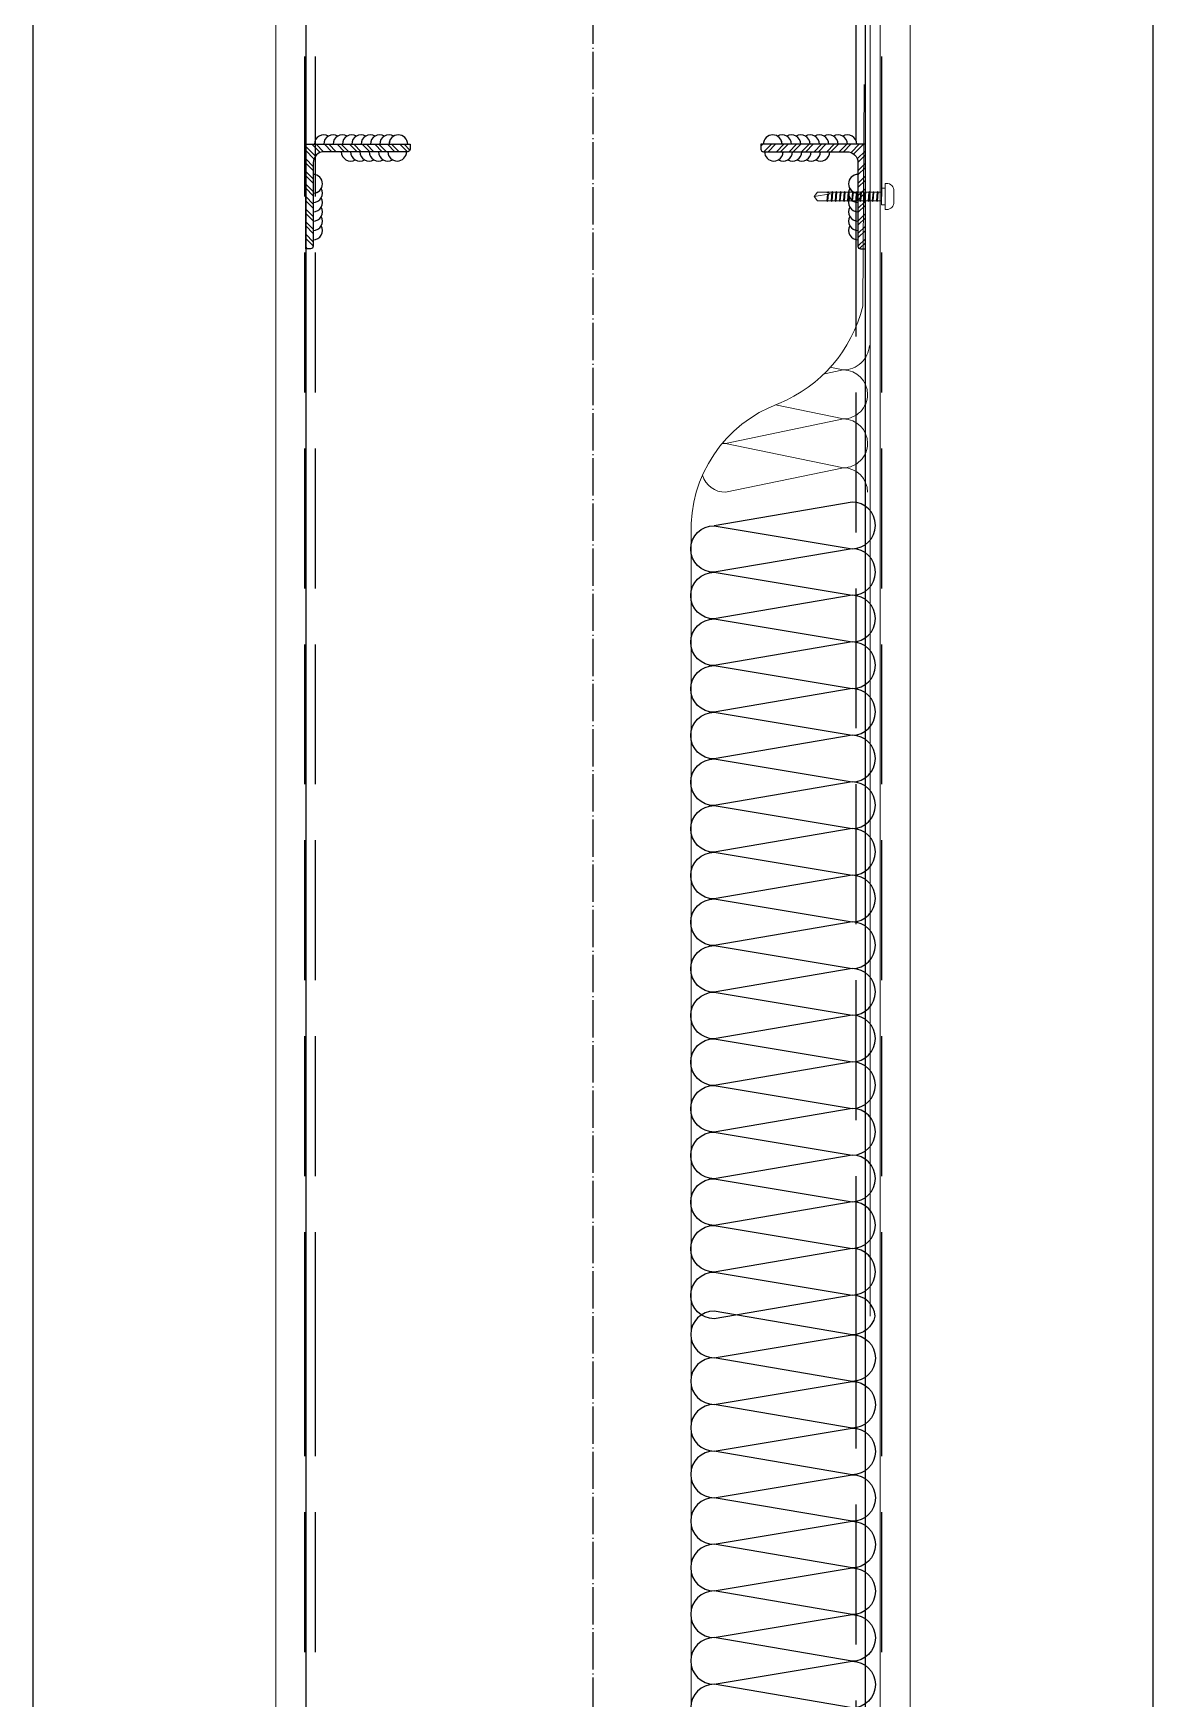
# Model space of a CAD drawing. Extents: x -1899985 to 1774885, y 556286 to 2175695.
# Drawn here: x -1481443 to -1480843, y 573430 to 574323 of the extents above; entities that cross this region are included whole.
import ezdxf
from ezdxf.xclip import XClip

# ---------------------------------------------------------------- set-up
doc = ezdxf.new("R2010")
doc.units = 0
doc.header["$LTSCALE"] = 10
doc.header["$MEASUREMENT"] = 0
doc.header["$XCLIPFRAME"] = 0
doc.linetypes.add('20剖面图$0$DOTE', pattern=[2.4200000000000004, 2, -0.2, 0.02, -0.2])
doc.linetypes.add('20剖面图$0$ZN-DASH', pattern=[0.35, 0.25, -0.1])
for name, color, linetype in [('20剖面图$0$!ZN1-填充-8', 8, 'Continuous'), ('20剖面图$0$!ZN4-焊缝-8', 8, 'Continuous'), ('20剖面图$0$!ZN5-钢材投影-40', 40, 'Continuous'), ('20剖面图$0$!ZN5-钢材断面-2', 2, 'Continuous'), ('20剖面图$0$!ZN6-虚线-8', 8, '20剖面图$0$ZN-DASH'), ('20剖面图$0$A-AXIS-DOTE', 14, '20剖面图$0$DOTE'), ('20剖面图$0$A-LIN-V', 9, 'Continuous'), ('20剖面图$0$COLUMN', 9, 'Continuous'), ('20剖面图$0$Fill', 8, 'Continuous'), ('A-LIN-V', 9, 'Continuous')]:
    doc.layers.add(name, color=color, linetype=linetype)
doc.layers.add('20剖面图$0$0_INSULATION', color=252, linetype='Continuous', lineweight=9, transparency=0.2)
doc.layers.add('20剖面图$0$0_SCREW RIVET', color=4, linetype='Continuous', lineweight=15)
doc.layers.add('20剖面图$0$彩钢板', color=6, linetype='Continuous', lineweight=15)

# ---------------------------------------------------------------- blocks, each defined once
blk = doc.blocks.new('20剖面图$0$G$C845E5159')
at = {"layer": '20剖面图$0$COLUMN'}
blk.add_lwpolyline([(300.0000000009313, 699.9999999990687), (300.0000000006985, -11000.00000000093), (-299.9999999993015, -11000.00000000093), (-299.9999999995343, 699.9999999990687), (300.0000000009313, 699.9999999990687)], dxfattribs=at)
blk = doc.blocks.new('20剖面图$0$2342432')
at = {"layer": '20剖面图$0$0_INSULATION'}
for p, q in [((-1752476.222162217, 571392.5077114896), (-1752487.106872022, 571390.2451245631)), ((-1752483.533879833, 571394.0249372249), (-1752476.222162217, 571392.5077114896)), ((-1752476.217608388, 571366.2857411366), (-1752539.343846043, 571353.1637927708)), ((-1752512.567488662, 571373.8285616783), (-1752476.217608388, 571366.2857411366)), ((-1752539.343846043, 571353.1637927708), (-1752476.21305456, 571340.0637707837)), ((-1752476.21305456, 571340.0637707837), (-1752539.339292215, 571326.9418224179)), ((-1752557.82251229, 570885.4520361924), (-1752557.82251229, 571304.499488759)), ((-1752557.82251229, 571298.9105479163), (-1752557.82251229, 570885.4520361924)), ((-1752557.82251229, 570473.2973347078), (-1752557.82251229, 570885.4520361924)), ((-1752539.393938156, 570441.6054666529), (-1752476.263146673, 570428.5054446658)), ((-1752476.263146673, 570428.5054446658), (-1752533.280449516, 570416.653350645)), ((-1752529.075160942, 570413.2432324134), (-1752476.258592844, 570402.2834743129)), ((-1752476.258592844, 570402.2834743129), (-1752499.786543443, 570397.392757483))]:
    blk.add_line(p, q, dxfattribs=at)
for centre, radius, start, end in [((-1752539.406364597, 571444.6588107727), 75.75861058733942, 292.1666433691794, 346.2521164814142), ((-1752485.854372671, 571306.9565950143), 72.01007215283161, 110.2875112846233, 181.9554091079993), ((-1752485.854372671, 570470.8402284525), 72.0100721528292, 178.0445908920007, 249.7124887153767), ((-1752540.959601969, 570332.4043017481), 77.0328910046967, 9.827985264069547, 66.96933935180967)]:
    blk.add_arc(centre, radius, start, end, dxfattribs=at)
at = {"layer": '20剖面图$0$0_INSULATION', "extrusion": (0, 0, -1)}
for centre, major_axis, ratio, start_param, end_param in [((-1752475.473387921, 571405.8577878777), (-8.381229425083259, -10.65084468578086), 0.9607585218752868, 4.082779993727787, 5.653576320523127), ((-1752476.219885302, 571379.396726313), (-0.002276914641104071, 13.11098517646307), 0.98825321593543, 3.22430970811638e-11, 1.570796326826422), ((-1752476.219885302, 571379.396726313), (-0.002276913998807523, 13.11098517644863), 0.9882532159365272, 1.570796326776899, 3.141592653572465), ((-1752476.215331474, 571353.1747559601), (-0.002276914641104071, 13.11098517646307), 0.98825321593543, 3.22430970811638e-11, 1.570796326826422), ((-1752539.341569129, 571340.0528075944), (-0.002276913227591154, 13.11098517646332), 0.9882532159332102, 6.139661749825465, 6.283185307102736), ((-1752539.346122958, 571366.2747779473), (-0.002276913227591154, 13.11098517646332), 0.9882532159332102, 3.141592653512943, 3.269368162938339), ((-1752476.215331474, 571353.1747559601), (-0.002276913998807523, 13.11098517644863), 0.9882532159365272, 1.570796326776899, 3.141592653572465), ((-1752476.210777646, 571326.9527856073), (-0.002276914641104071, 13.11098517646307), 0.98825321593543, 3.22430970811638e-11, 1.570796326826422), ((-1752539.341569129, 571340.0528075944), (-0.002276913227591154, 13.11098517646332), 0.9882532159332102, 3.141592653512943, 4.40714468953711), ((-1752476.265423587, 570441.6164298422), (-0.002276913998807523, 13.11098517644863), 0.9882532159365272, 1.570796326776899, 3.141592653572465), ((-1752476.260869759, 570415.3944594894), (-0.002276914641104071, 13.11098517646307), 0.98825321593543, 3.22430970811638e-11, 1.570796326826422), ((-1752476.260869759, 570415.3944594894), (-0.002276913998807523, 13.11098517644863), 0.9882532159365272, 1.570796326776899, 3.141592653572465), ((-1752475.25631593, 570389.1724891365), (-0.002276913998807523, 13.11098517644863), 0.9882532159365272, 1.570796326776899, 3.141592653572465), ((-1752475.251762102, 570362.9505187835), (-0.002276914641104071, 13.11098517646307), 0.98825321593543, 3.22430970811638e-11, 1.570796326826422), ((-1752475.251762102, 570362.9505187835), (-0.002276913998807523, 13.11098517644863), 0.9882532159365272, 1.570796326776899, 2.416555155843697)]:
    blk.add_ellipse(centre, major_axis=major_axis, ratio=ratio, start_param=start_param, end_param=end_param, dxfattribs=at)
at = {"layer": '20剖面图$0$0_INSULATION', "extrusion": (0, 0, -0.9999999999999998)}
blk.add_ellipse((-1752475.505270505, 570388.9335664853), major_axis=(-8.385376775016718, 10.64778926701664), ratio=0.9607471217953485, start_param=0.6296547296342334, end_param=2.200451056428872, dxfattribs=at)
at = {"layer": '20剖面图$0$Fill'}
for points in [[(-1752459.074004782, 570885.4520361924, 0.385562676401207), (-1752471.513043955, 570896.7190299229), (-1752545.492588243, 570884.0489539708, -1), (-1752545.492588243, 570909.0489539708), (-1752471.513043955, 570896.7190299229, 1), (-1752471.513043955, 570921.7190299229), (-1752545.492588243, 570909.0489539708, -1), (-1752545.492588243, 570934.0489539708), (-1752471.513043955, 570921.7190299229, 1), (-1752471.513043955, 570946.7190299229), (-1752545.492588243, 570934.0489539708, -1), (-1752545.492588243, 570959.0489539708), (-1752471.513043955, 570946.7190299229, 1), (-1752471.513043955, 570971.7190299229), (-1752545.492588243, 570959.0489539708, -1), (-1752545.492588243, 570984.0489539708), (-1752471.513043955, 570971.7190299229, 1), (-1752471.513043955, 570996.7190299229), (-1752545.492588243, 570984.0489539708, -1), (-1752545.492588243, 571009.0489539708), (-1752471.513043955, 570996.7190299229, 1), (-1752471.513043955, 571021.7190299229), (-1752545.492588243, 571009.0489539708, -1), (-1752545.492588243, 571034.0489539708), (-1752471.513043955, 571021.7190299229, 1), (-1752471.513043955, 571046.7190299229), (-1752545.492588243, 571034.0489539708, -1), (-1752545.492588243, 571059.0489539708), (-1752471.513043955, 571046.7190299229, 1), (-1752471.513043955, 571071.7190299229), (-1752545.492588243, 571059.0489539708, -1), (-1752545.492588243, 571084.0489539708), (-1752471.513043955, 571071.7190299229, 1), (-1752471.513043955, 571096.7190299229), (-1752545.492588243, 571084.0489539708, -1), (-1752545.492588243, 571109.0489539708), (-1752471.513043955, 571096.7190299229, 1), (-1752471.513043955, 571121.7190299229), (-1752545.492588243, 571109.0489539708, -1), (-1752545.492588243, 571134.0489539708), (-1752471.513043955, 571121.7190299229, 1), (-1752471.513043955, 571146.7190299229), (-1752545.492588243, 571134.0489539708, -1), (-1752545.492588243, 571159.0489539708), (-1752471.513043955, 571146.7190299229, 1), (-1752471.513043955, 571171.7190299229), (-1752545.492588243, 571159.0489539708, -1), (-1752545.492588243, 571184.0489539708), (-1752471.513043955, 571171.7190299229, 1), (-1752471.513043955, 571196.7190299229), (-1752545.492588243, 571184.0489539708, -1), (-1752545.492588243, 571209.0489539708), (-1752471.513043955, 571196.7190299229, 1), (-1752471.513043955, 571221.7190299229), (-1752545.492588243, 571209.0489539708, -1), (-1752545.492588243, 571234.0489539708), (-1752471.513043955, 571221.7190299229, 1), (-1752471.513043955, 571246.7190299229), (-1752545.492588243, 571234.0489539708, -1), (-1752545.492588243, 571259.0489539708), (-1752471.513043955, 571246.7190299229, 1), (-1752471.513043955, 571271.7190299229), (-1752545.492588243, 571259.0489539708, -1), (-1752545.492588243, 571284.0489539708), (-1752471.513043955, 571271.7190299229, 1), (-1752471.513043955, 571296.7190299229), (-1752545.492588243, 571284.0489539708, -1), (-1752545.492588243, 571309.0489539708), (-1752471.513043955, 571296.7190299229, 1), (-1752471.513043955, 571321.7190299229), (-1752545.492588243, 571309.0489539708)], [(-1752459.273168057, 570885.4520361924, -0.3555469555555305), (-1752471.513043955, 570875.4888527013), (-1752545.492588243, 570888.1589286533, 1), (-1752545.492588243, 570863.1589286533), (-1752471.513043955, 570875.4888527013, -1), (-1752471.513043955, 570850.4888527013), (-1752545.492588243, 570863.1589286533, 1), (-1752545.492588243, 570838.1589286533), (-1752471.513043955, 570850.4888527013, -1), (-1752471.513043955, 570825.4888527013), (-1752545.492588243, 570838.1589286533, 1), (-1752545.492588243, 570813.1589286533), (-1752471.513043955, 570825.4888527013, -1), (-1752471.513043955, 570800.4888527013), (-1752545.492588243, 570813.1589286533, 1), (-1752545.492588243, 570788.1589286533), (-1752471.513043955, 570800.4888527013, -1), (-1752471.513043955, 570775.4888527013), (-1752545.492588243, 570788.1589286533, 1), (-1752545.492588243, 570763.1589286533), (-1752471.513043955, 570775.4888527013, -1), (-1752471.513043955, 570750.4888527013), (-1752545.492588243, 570763.1589286533, 1), (-1752545.492588243, 570738.1589286533), (-1752471.513043955, 570750.4888527013, -1), (-1752471.513043955, 570725.4888527013), (-1752545.492588243, 570738.1589286533, 1), (-1752545.492588243, 570713.1589286533), (-1752471.513043955, 570725.4888527013, -1), (-1752471.513043955, 570700.4888527013), (-1752545.492588243, 570713.1589286533, 1), (-1752545.492588243, 570688.1589286533), (-1752471.513043955, 570700.4888527013, -1), (-1752471.513043955, 570675.4888527013), (-1752545.492588243, 570688.1589286533, 1), (-1752545.492588243, 570663.1589286533), (-1752471.513043955, 570675.4888527013, -1), (-1752471.513043955, 570650.4888527013), (-1752545.492588243, 570663.1589286533, 1), (-1752545.492588243, 570638.1589286533), (-1752471.513043955, 570650.4888527013, -1), (-1752471.513043955, 570625.4888527013), (-1752545.492588243, 570638.1589286533, 1), (-1752545.492588243, 570613.1589286533), (-1752471.513043955, 570625.4888527013, -1), (-1752471.513043955, 570600.4888527013), (-1752545.492588243, 570613.1589286533, 1), (-1752545.492588243, 570588.1589286533), (-1752471.513043955, 570600.4888527013, -1), (-1752471.513043955, 570575.4888527013), (-1752545.492588243, 570588.1589286533, 1), (-1752545.492588243, 570563.1589286533), (-1752471.513043955, 570575.4888527013, -1), (-1752471.513043955, 570550.4888527013), (-1752545.492588243, 570563.1589286533, 1), (-1752545.492588243, 570538.1589286533), (-1752471.513043955, 570550.4888527013, -1), (-1752471.513043955, 570525.4888527013), (-1752545.492588243, 570538.1589286533, 1), (-1752545.492588243, 570513.1589286533), (-1752471.513043955, 570525.4888527013, -1), (-1752471.513043955, 570500.4888527013), (-1752545.492588243, 570513.1589286533, 1), (-1752545.492588243, 570488.1589286533), (-1752471.513043955, 570500.4888527013, -1), (-1752471.513043955, 570475.4888527013), (-1752545.492588243, 570488.1589286533, 1), (-1752545.492588243, 570463.1589286533), (-1752471.513043955, 570475.4888527013, -1), (-1752471.513043955, 570450.4888527013), (-1752545.492588243, 570463.1589286533)]]:
    blk.add_lwpolyline(points, format="xyb", dxfattribs=at)
blk = doc.blocks.new('20剖面图$0$ZN-角钢56X56X4')
at = {"layer": '20剖面图$0$!ZN1-填充-8'}
h = blk.add_hatch(dxfattribs=at)
h.set_pattern_fill('ANSI32', color=256, scale=0.5, style=0)
h.set_pattern_definition([(45, (0, 0), (-3.367596045400933, 3.367596045400933), []), (45, (2.245065, 0), (-3.367596045400933, 3.367596045400933), [])])
edge = h.paths.add_edge_path()
edge.add_line((0, 0), (-1.243449787580175e-14, 56))
edge.add_line((0, 56), (2.66666666666606, 56))
edge.add_arc((2.666666666665151, 54.66666666666515), 1.333333333334849, 359.99999999996095, 449.99999999996095, ccw=False)
edge.add_line((4, 54.66666666666424), (4.00000000000001, 10))
edge.add_arc((10, 10), 6, 180, 270)
edge.add_line((10, 4), (54.66666666666606, 4.00000000000001))
edge.add_arc((54.66666666666515, 2.666666666665151), 1.333333333334849, 359.99999999996095, 449.99999999996095, ccw=False)
edge.add_line((56, 2.666666666664241), (56, 0))
edge.add_line((56, 0), (0, -1.243449787580175e-14))
at = {"layer": '20剖面图$0$!ZN5-钢材断面-2'}
blk.add_lwpolyline([(0, 0), (0, 56), (2.66666666666606, 56, -0.4142135623730951), (4, 54.66666666666424), (4, 10, 0.4142135623730951), (10, 4), (54.66666666666606, 4, -0.4142135623730951), (56, 2.666666666664241), (56, 0), (0, 0)], format="xyb", dxfattribs=at)
blk = doc.blocks.new('20剖面图')
at = {"layer": '20剖面图$0$!ZN4-焊缝-8', "color": 8, "ltscale": 20}
for centre, radius, start, end in [((-1481287.697494952, 574263.4520262489), 4.999999999990565, 60.00000000002999, 180), ((-1481282.697494952, 574263.4520262489), 4.999999999990565, 60.00000000002999, 180), ((-1481282.697494952, 574263.4520262489), 4.999999999985448, 119.99999999997, 180), ((-1481277.697494952, 574263.4520262489), 4.999999999990565, 60.00000000002999, 180), ((-1481277.697494952, 574263.4520262489), 4.999999999985448, 119.99999999997, 180), ((-1481272.697494952, 574263.4520262489), 4.999999999990565, 60.00000000002999, 180), ((-1481272.697494952, 574263.4520262489), 4.999999999985448, 119.99999999997, 180), ((-1481267.697494952, 574263.4520262489), 4.999999999990565, 60.00000000002999, 180), ((-1481267.697494952, 574263.4520262489), 4.999999999985448, 119.99999999997, 180), ((-1481262.697494952, 574263.4520262489), 4.999999999990565, 60.00000000002999, 180), ((-1481262.697494952, 574263.4520262489), 4.999999999985448, 119.99999999997, 180), ((-1481257.697494952, 574263.4520262489), 4.999999999990565, 60.00000000002999, 180), ((-1481257.697494952, 574263.4520262489), 4.999999999985448, 119.99999999997, 180), ((-1481252.697494952, 574263.4520262489), 4.999999999990565, 60.00000000002999, 180), ((-1481252.697494952, 574263.4520262489), 5, 119.99999999997, 180), ((-1481247.697494952, 574263.4520262489), 5, 0, 180), ((-1481247.697494952, 574263.4520262489), 5, 119.99999999997, 180), ((-1481047.043847408, 574263.4520262489), 5, 0, 180), ((-1481042.043847408, 574263.4520262489), 4.999999999990565, 0, 119.99999999997), ((-1481047.043847408, 574263.4520262489), 5, 0, 60.00000000002999), ((-1481037.043847408, 574263.4520262489), 4.999999999990565, 0, 119.99999999997), ((-1481042.043847408, 574263.4520262489), 5, 0, 60.00000000002999), ((-1481032.043847408, 574263.4520262489), 4.999999999990565, 0, 119.99999999997), ((-1481037.043847408, 574263.4520262489), 4.999999999985448, 0, 60.00000000002999), ((-1481027.043847408, 574263.4520262489), 4.999999999990565, 0, 119.99999999997), ((-1481032.043847408, 574263.4520262489), 4.999999999985448, 0, 60.00000000002999), ((-1481022.043847408, 574263.4520262489), 4.999999999990565, 0, 119.99999999997), ((-1481027.043847408, 574263.4520262489), 4.999999999985448, 0, 60.00000000002999), ((-1481017.043847408, 574263.4520262489), 4.999999999990565, 0, 119.99999999997), ((-1481022.043847408, 574263.4520262489), 4.999999999985448, 0, 60.00000000002999), ((-1481012.043847408, 574263.4520262489), 4.999999999990565, 0, 119.99999999997), ((-1481017.043847408, 574263.4520262489), 4.999999999985448, 0, 60.00000000002999), ((-1481007.043847408, 574263.4520262489), 4.999999999990565, 0, 119.99999999997), ((-1481012.043847408, 574263.4520262489), 4.999999999985448, 0, 60.00000000002999), ((-1481273.289581826, 574259.4520262489), 4.999999999990565, 180, 299.99999999997), ((-1481268.289581826, 574259.4520262489), 4.999999999990565, 180, 299.99999999997), ((-1481268.289581826, 574259.4520262489), 5, 180, 240.00000000003), ((-1481263.289581826, 574259.4520262489), 4.999999999990565, 180, 299.99999999997), ((-1481263.289581826, 574259.4520262489), 5, 180, 240.00000000003), ((-1481258.289581826, 574259.4520262489), 4.999999999990565, 180, 299.99999999997), ((-1481258.289581826, 574259.4520262489), 5, 180, 240.00000000003), ((-1481253.289581826, 574259.4520262489), 4.999999999990565, 180, 299.99999999997), ((-1481253.289581826, 574259.4520262489), 5, 180, 240.00000000003), ((-1481248.289581826, 574259.4520262489), 5, 180, 0), ((-1481248.289581826, 574259.4520262489), 5, 180, 240.00000000003), ((-1481046.451760534, 574259.4520262489), 5, 180, 0), ((-1481046.451760534, 574259.4520262489), 5, 299.99999999997, 0), ((-1481041.451760534, 574259.4520262489), 4.999999999990565, 240.00000000003, 0), ((-1481041.451760534, 574259.4520262489), 5, 299.99999999997, 0), ((-1481036.451760534, 574259.4520262489), 4.999999999990565, 240.00000000003, 0), ((-1481036.451760534, 574259.4520262489), 5, 299.99999999997, 0), ((-1481031.451760534, 574259.4520262489), 4.999999999990565, 240.00000000003, 0), ((-1481031.451760534, 574259.4520262489), 5, 299.99999999997, 0), ((-1481026.451760534, 574259.4520262489), 4.999999999990565, 240.00000000003, 0), ((-1481026.451760534, 574259.4520262489), 5, 299.99999999997, 0), ((-1481021.451760534, 574259.4520262489), 4.999999999990565, 240.00000000003, 0), ((-1481293.37067118, 574242.2567130795), 5, 270, 90), ((-1481293.37067118, 574242.2567130795), 4.999999999985448, 270, 330.0000000023367), ((-1481293.37067118, 574237.2567130795), 4.999999999990565, 270, 29.99999999766325), ((-1481001.37067118, 574242.2567130795), 5, 90, 270), ((-1481001.37067118, 574237.2567130795), 4.999999999990565, 150.0000000023368, 270), ((-1481001.37067118, 574242.2567130795), 4.999999999985448, 209.9999999976632, 270), ((-1481293.37067118, 574237.2567130795), 4.999999999985448, 270, 330.0000000023367), ((-1481293.37067118, 574232.2567130795), 4.999999999990565, 270, 29.99999999766325), ((-1481001.37067118, 574232.2567130795), 4.999999999990565, 150.0000000023368, 270), ((-1481001.37067118, 574237.2567130795), 4.999999999985448, 209.9999999976632, 270), ((-1481293.37067118, 574232.2567130795), 4.999999999985448, 270, 330.0000000023367), ((-1481293.37067118, 574227.2567130795), 4.999999999990565, 270, 29.99999999766325), ((-1481293.37067118, 574227.2567130795), 4.999999999985448, 270, 330.0000000023367), ((-1481293.37067118, 574222.2567130795), 4.999999999990565, 270, 29.99999999766325), ((-1481001.37067118, 574227.2567130795), 4.999999999990565, 150.0000000023368, 270), ((-1481001.37067118, 574222.2567130795), 4.999999999990565, 150.0000000023368, 270), ((-1481001.37067118, 574232.2567130795), 4.999999999985448, 209.9999999976632, 270), ((-1481001.37067118, 574227.2567130795), 4.999999999985448, 209.9999999976632, 270), ((-1481293.37067118, 574222.2567130795), 4.999999999985448, 270, 330.0000000023367), ((-1481293.37067118, 574217.2567130795), 4.999999999990565, 270, 29.99999999766325), ((-1481001.37067118, 574217.2567130795), 4.999999999990565, 150.0000000023368, 270), ((-1481001.37067118, 574222.2567130795), 4.999999999985448, 209.9999999976632, 270)]:
    blk.add_arc(centre, radius, start, end, dxfattribs=at)
at = {"layer": '20剖面图$0$!ZN5-钢材投影-40'}
for p, q in [((-1481297.37067118, 574835.4520262489), (-1481297.370671181, 573635.4520262489)), ((-1480997.370671181, 573635.4520262489), (-1480997.37067118, 574835.4520262489)), ((-1481297.37067118, 573635.4520262489), (-1481297.37067118, 573039.4520262489)), ((-1480997.37067118, 573039.4520262489), (-1480997.37067118, 573635.4520262489))]:
    blk.add_line(p, q, dxfattribs=at)
at = {"layer": '20剖面图$0$!ZN6-虚线-8', "ltscale": 30}
for p, q in [((-1481297.97067118, 574835.4520262489), (-1481297.97067118, 573635.4520262489)), ((-1481292.37067118, 574835.4520262489), (-1481292.370671181, 573635.4520262489)), ((-1481002.370671181, 573635.4520262489), (-1481002.37067118, 574835.4520262489)), ((-1480988.77067118, 574835.4520262489), (-1480988.77067118, 573635.4520262489)), ((-1481297.97067118, 573635.4520262489), (-1481297.97067118, 573007.4520262489)), ((-1481292.37067118, 573635.4520262489), (-1481292.37067118, 573039.4520262489)), ((-1481002.37067118, 573039.4520262489), (-1481002.37067118, 573635.4520262489)), ((-1480988.77067118, 573635.4520262489), (-1480988.77067118, 573008.3704417999))]:
    blk.add_line(p, q, dxfattribs=at)
at = {"layer": '20剖面图$0$0_INSULATION'}
for p, q in [((-1480994.793502054, 574835.4520262489), (-1480994.793502054, 573635.4520262489)), ((-1480998.789163636, 574176.6547661719), (-1480998.028185777, 574295.5530965652))]:
    blk.add_line(p, q, dxfattribs=at)
at = {"layer": '20剖面图$0$0_SCREW RIVET'}
for p, q in [((-1481024.77067118, 574235.4520262489), (-1481022.969573916, 574237.7027338069)), ((-1481022.971202108, 574233.2020262489), (-1481024.77067118, 574235.4520262489)), ((-1481017.959797633, 574233.2020262489), (-1481022.971202108, 574233.2020262489)), ((-1481017.565446135, 574237.7020262489), (-1481022.970140129, 574237.7020262489)), ((-1481015.751463734, 574233.2020262916), (-1481017.45788139, 574233.2020262488)), ((-1481015.357112235, 574237.7020262916), (-1481017.063529892, 574237.7020262488)), ((-1481013.543130545, 574233.2020252307), (-1481015.249547593, 574233.2020251289)), ((-1481013.148779046, 574237.7020252307), (-1481014.855196094, 574237.7020251289)), ((-1481011.334797254, 574233.2020253325), (-1481013.041214302, 574233.2020252307)), ((-1481010.940445755, 574237.7020253325), (-1481012.646862803, 574237.7020252307)), ((-1481009.126463962, 574233.2020254344), (-1481010.832881011, 574233.2020253325)), ((-1481008.732112464, 574237.7020254344), (-1481010.438529512, 574237.7020253325)), ((-1481006.918130671, 574233.2020255361), (-1481008.624547719, 574233.2020254344)), ((-1481006.523779173, 574237.7020255361), (-1481008.230196221, 574237.7020254344)), ((-1481004.70979738, 574233.202025638), (-1481006.416214428, 574233.2020255361)), ((-1481004.315445882, 574237.702025638), (-1481006.02186293, 574237.7020255361)), ((-1481002.501464089, 574233.2020257397), (-1481004.207881137, 574233.202025638)), ((-1481002.10711259, 574237.7020257397), (-1481003.813529639, 574237.702025638)), ((-1481000.293130798, 574233.2020258416), (-1481001.999547846, 574233.2020257397)), ((-1480999.898779299, 574237.7020258416), (-1481001.605196347, 574237.7020257397)), ((-1480998.084797507, 574233.2020259434), (-1480999.791214555, 574233.2020258416)), ((-1480997.690446008, 574237.7020259434), (-1480999.396863056, 574237.7020258416)), ((-1480995.876464216, 574233.2020260452), (-1480997.582881264, 574233.2020259434)), ((-1480995.482112717, 574237.7020260452), (-1480997.188529765, 574237.7020259434)), ((-1480993.668130924, 574233.202026147), (-1480995.374547973, 574233.2020260452)), ((-1480993.273779426, 574237.702026147), (-1480994.980196474, 574237.7020260452)), ((-1480991.459797633, 574233.2020262489), (-1480993.166214681, 574233.202026147)), ((-1480991.065446135, 574237.7020262488), (-1480992.771863183, 574237.702026147)), ((-1480988.77067118, 574233.2020262489), (-1480990.95788139, 574233.2020262488)), ((-1480988.77067118, 574237.7020262489), (-1480990.563529892, 574237.7020262488))]:
    blk.add_line(p, q, dxfattribs=at)
for points in [[(-1480986.77067118, 574230.9520262488), (-1480986.77067118, 574239.9520262488), (-1480988.77067118, 574239.9520262489), (-1480988.77067118, 574230.9520262488)], [(-1481015.751463836, 574233.2020251289), (-1481015.357112337, 574237.7020251289), (-1481015.062337383, 574238.2020251289), (-1481014.855196094, 574237.7020251289), (-1481015.249547593, 574233.2020251289), (-1481015.544322548, 574232.7020251289)], [(-1481013.543130545, 574233.2020252307), (-1481013.148779046, 574237.7020252307), (-1481012.854004092, 574238.2020252307), (-1481012.646862803, 574237.7020252307), (-1481013.041214302, 574233.2020252307), (-1481013.335989256, 574232.7020252307)], [(-1481011.334797254, 574233.2020253325), (-1481010.940445755, 574237.7020253325), (-1481010.6456708, 574238.2020253325), (-1481010.438529512, 574237.7020253325), (-1481010.832881011, 574233.2020253325), (-1481011.127655965, 574232.7020253325)], [(-1481009.126463962, 574233.2020254344), (-1481008.732112464, 574237.7020254344), (-1481008.437337509, 574238.2020254344), (-1481008.230196221, 574237.7020254344), (-1481008.624547719, 574233.2020254344), (-1481008.919322674, 574232.7020254344)], [(-1481006.918130671, 574233.2020255362), (-1481006.523779173, 574237.7020255361), (-1481006.229004218, 574238.2020255361), (-1481006.02186293, 574237.7020255361), (-1481006.416214428, 574233.2020255361), (-1481006.710989383, 574232.7020255361)], [(-1481004.70979738, 574233.202025638), (-1481004.315445882, 574237.702025638), (-1481004.020670927, 574238.202025638), (-1481003.813529639, 574237.702025638), (-1481004.207881137, 574233.202025638), (-1481004.502656092, 574232.702025638)], [(-1481002.501464089, 574233.2020257398), (-1481002.10711259, 574237.7020257397), (-1481001.812337636, 574238.2020257397), (-1481001.605196347, 574237.7020257397), (-1481001.999547846, 574233.2020257397), (-1481002.294322801, 574232.7020257397)], [(-1481000.293130798, 574233.2020258416), (-1480999.898779299, 574237.7020258416), (-1480999.604004345, 574238.2020258416), (-1480999.396863056, 574237.7020258416), (-1480999.791214555, 574233.2020258416), (-1481000.085989509, 574232.7020258416)], [(-1480998.084797507, 574233.2020259434), (-1480997.690446008, 574237.7020259434), (-1480997.395671053, 574238.2020259434), (-1480997.188529765, 574237.7020259434), (-1480997.582881264, 574233.2020259434), (-1480997.877656218, 574232.7020259434)], [(-1480995.876464216, 574233.2020260452), (-1480995.482112717, 574237.7020260452), (-1480995.187337762, 574238.2020260452), (-1480994.980196474, 574237.7020260452), (-1480995.374547973, 574233.2020260452), (-1480995.669322927, 574232.7020260452)], [(-1480993.668130924, 574233.202026147), (-1480993.273779426, 574237.702026147), (-1480992.979004471, 574238.202026147), (-1480992.771863183, 574237.702026147), (-1480993.166214681, 574233.202026147), (-1480993.460989636, 574232.702026147)], [(-1480991.459797633, 574233.2020262489), (-1480991.065446135, 574237.7020262488), (-1480990.77067118, 574238.2020262488), (-1480990.563529892, 574237.7020262488), (-1480990.95788139, 574233.2020262488), (-1480991.252656345, 574232.7020262488)]]:
    blk.add_lwpolyline(points, close=True, dxfattribs=at)
blk.add_lwpolyline([(-1480986.034980421, 574228.4520262489, 0.4142135623730904), (-1480982.034980421, 574232.4520262488), (-1480982.034980421, 574238.4520262488, 0.4142135623731018), (-1480986.034980421, 574242.4520262489), (-1480986.02067118, 574242.4520262488), (-1480986.77067118, 574242.4520262488), (-1480986.77067118, 574228.4520262488), (-1480986.02067118, 574228.4520262488)], format="xyb", close=True, dxfattribs=at)
for points in [[(-1481024.77067118, 574235.4520262489), (-1481016.14484628, 574236.7959801038), (-1481017.579117015, 574237.4340293311), (-1481017.613596637, 574237.4046480778), (-1481018.076566742, 574237.7022598392)], [(-1481017.156746356, 574236.6383201671), (-1481017.45788139, 574233.2020262488), (-1481017.752656345, 574232.7020262489), (-1481017.959797633, 574233.2020262489), (-1481017.665610547, 574236.5590361566)], [(-1481017.105480033, 574237.2233273323), (-1481017.063529892, 574237.7020262488), (-1481017.27067118, 574238.2020262489), (-1481017.565446135, 574237.7020262489), (-1481017.589723752, 574237.4249909719)]]:
    blk.add_lwpolyline(points, dxfattribs=at)
at = {"layer": '20剖面图$0$A-AXIS-DOTE'}
blk.add_line((-1481143.37067118, 565072.8092689125), (-1481143.37067118, 585145.9772769113), dxfattribs=at)
at = {"layer": '20剖面图$0$彩钢板'}
for p, q in [((-1481313.37067118, 574835.4520262489), (-1481313.37067118, 573635.4520262489)), ((-1481297.37067118, 574835.4520262489), (-1481297.37067118, 573635.4520262489)), ((-1480989.37067118, 574835.4520262489), (-1480989.37067118, 573635.4520262489)), ((-1480973.37067118, 574835.4520262489), (-1480973.37067118, 573635.4520262489)), ((-1481313.37067118, 573635.4520262489), (-1481313.37067118, 573007.4520262489)), ((-1481297.37067118, 573635.4520262489), (-1481297.37067118, 573007.4520262489)), ((-1480989.37067118, 573635.4520262489), (-1480989.37067118, 573008.3704417999)), ((-1480973.37067118, 573635.4520262489), (-1480973.37067118, 573008.3704417999))]:
    blk.add_line(p, q, dxfattribs=at)
at = {"layer": '20剖面图$0$!ZN5-钢材断面-2', "extrusion": (0, 0, -1), "xscale": -1, "zscale": -1, "rotation": 90}
blk.add_blockref('20剖面图$0$ZN-角钢56X56X4', (1481297.37067118, 574263.4520262489), dxfattribs=at)
at = {"layer": '20剖面图$0$!ZN5-钢材断面-2', "extrusion": (0, 0, -1), "zscale": -1, "rotation": 270}
blk.add_blockref('20剖面图$0$ZN-角钢56X56X4', (1480997.37067118, 574263.4520262489), dxfattribs=at)
at = {"layer": '20剖面图$0$A-LIN-V'}
ref = blk.add_blockref('20剖面图$0$G$C845E5159', (-1481143.370671181, 579257.4520265918), dxfattribs=at)
XClip(ref).set_block_clipping_path([(-1212.3866562452167, -12616.007963195676), (3210.287215555785, -1319.5526150048245)])
blk.add_blockref('20剖面图$0$2342432', (271467.0290102363, 2749.999990056502), dxfattribs=at)

msp = doc.modelspace()

# ---------------------------------------------------------------- block references
at = {"layer": 'A-LIN-V'}
msp.add_blockref('20剖面图', (0, 0), dxfattribs=at)

doc.saveas('drawing.dxf')
